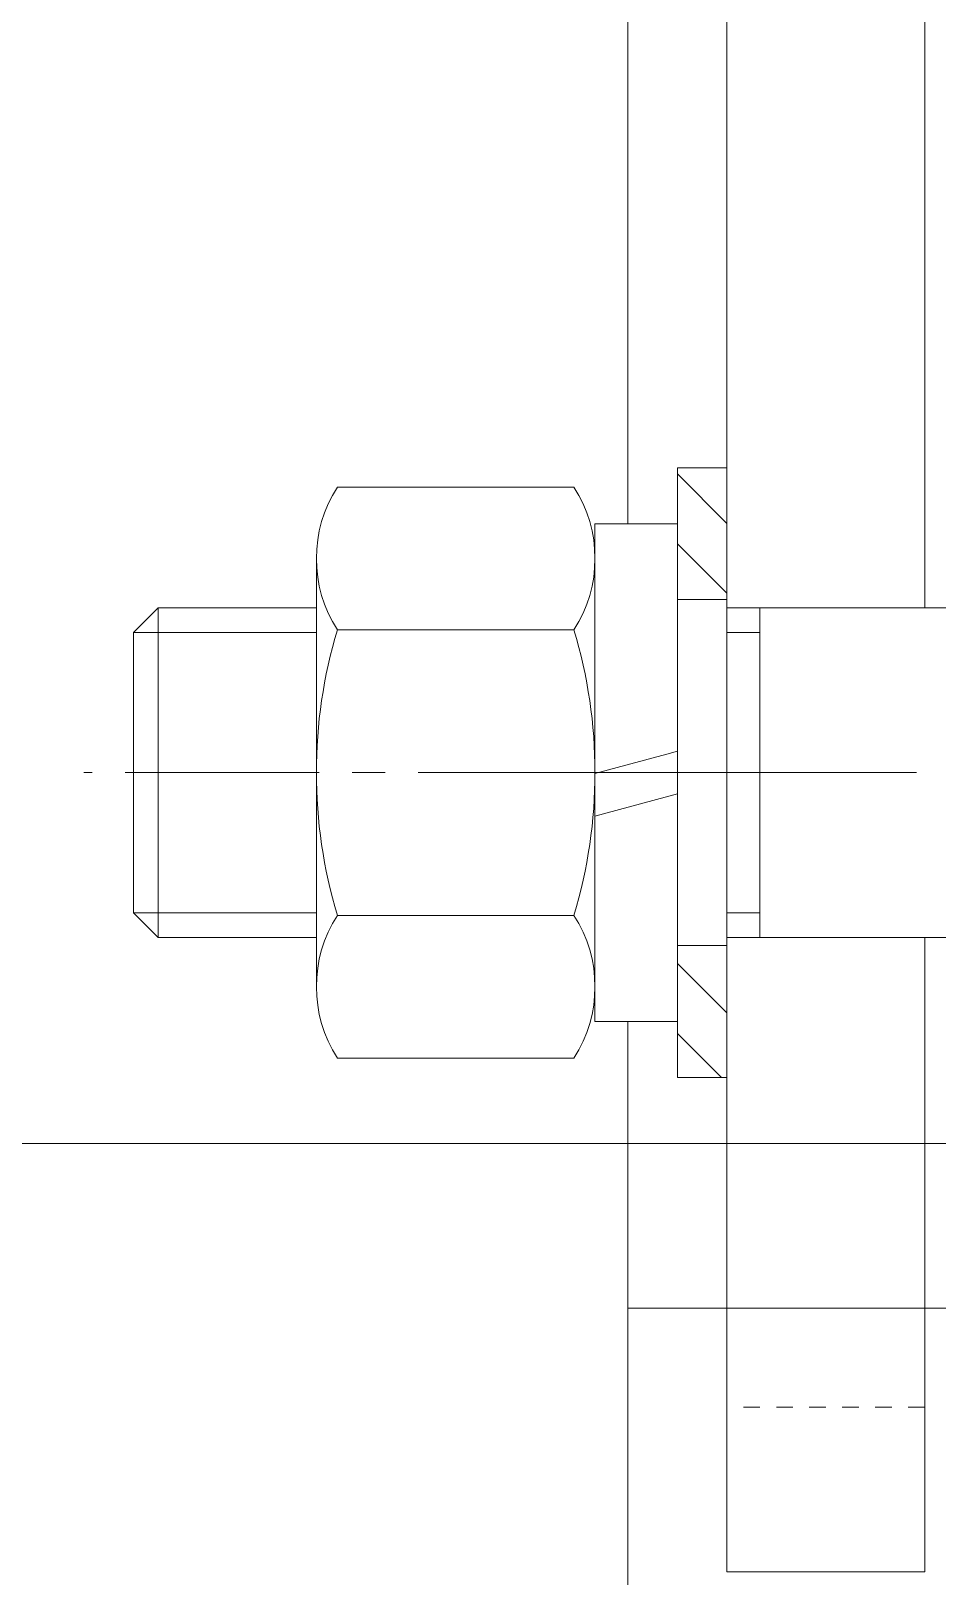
# Model space of a CAD drawing. Header units: millimetres. Extents: x -50460 to 50460, y -35640 to 35640.
# Drawn here: x -33391 to -33336, y 21138.2 to 21231.9 of the extents above; entities that cross this region are included whole.
import ezdxf

# ---------------------------------------------------------------- set-up
doc = ezdxf.new("R2010")
doc.units = ezdxf.units.MM
doc.set_wipeout_variables(frame=1)
doc.linetypes.add('点画线', pattern=[18, 12, -2, 2, -2])
doc.linetypes.add('虚线', pattern=[2, 1, -1])
for name, color, linetype, lineweight in [('CONV', 4, 'Continuous', 18), ('EB0', 7, 'Continuous', 15), ('EB0_1', 7, 'Continuous', 15), ('中心线层', 1, '点画线', 18), ('剖面线层', 6, 'Continuous', 18), ('实线', 7, 'Continuous', 15), ('尺寸线层', 4, 'Continuous', 18), ('粗实线层', 7, 'Continuous', 15), ('粗实线层_1', 7, 'Continuous', 15), ('细实线层', 3, 'Continuous', 18), ('虚线层', 100, '虚线', 18)]:
    doc.layers.add(name, color=color, linetype=linetype, lineweight=lineweight)
pattern_1 = [(135.0000000000022, (0, 0), (-2.121320343559559, -2.121320343559726), [])]

# ---------------------------------------------------------------- blocks, each defined once
blk = doc.blocks.new('*X2')
at = {"layer": 'CONV'}
blk.add_line((5366.000168408413, 699.9997815148454), (2965.000163533114, 699.9997815148454), dxfattribs=at)
blk = doc.blocks.new('*X810')
at = {"layer": 'EB0_1'}
for p, q in [((2940.000000000015, 130.0000000000146), (2010.000000000247, 130.0000000000073)), ((2010.000000000247, 130.0000000000073), (2010, -124.9999999999927))]:
    blk.add_line(p, q, dxfattribs=at)
blk = doc.blocks.new('*X935')
at = {"layer": '粗实线层'}
for p, q in [((-12, -10), (-12, -177)), ((0, -177), (0, -10)), ((-12, -177), (-12, -187)), ((0, -187), (0, -177)), ((0, -187), (-12, -187))]:
    blk.add_line(p, q, dxfattribs=at)
at = {"layer": '虚线层'}
blk.add_line((0, -177), (-12, -177), dxfattribs=at)
blk = doc.blocks.new('*X933')
at = {"layer": '中心线层'}
blk.add_line((-95.28622955133324, -178), (-121.2862295513332, -178), dxfattribs=at)
at = {"layer": '粗实线层_1'}
blk.add_blockref('*X935', (-101, -39.5), dxfattribs=at)
blk = doc.blocks.new('*X940')
at = {"layer": 'EB0'}
for p, q in [((-140, 8.5), (-138.5, 10)), ((0, 10), (-138.5, 10)), ((-138.5, -10), (-138.5, 10)), ((-102, -10), (-102, 10)), ((-140, -8.5), (-140, 8.5)), ((-140, -8.5), (-138.5, -10)), ((0, -10), (-138.5, -10))]:
    blk.add_line(p, q, dxfattribs=at)
at = {"layer": '中心线层', "linetype": '点画线', "lineweight": 18}
blk.add_line((15.5, 0), (-143, 0), dxfattribs=at)
at = {"layer": '细实线层'}
for p, q in [((-102, 8.5), (-140, 8.5)), ((-102, -8.5), (-140, -8.5))]:
    blk.add_line(p, q, dxfattribs=at)
blk = doc.blocks.new('*X941')
at = {"layer": 'EB0'}
for p, q in [((-5, -15.09999999999854), (-5, 15.09999999999854)), ((0, 15.09999999999854), (-5, 15.09999999999854)), ((0, -15.09999999999854), (0, 15.09999999999854)), ((-0.6470476127578877, 1.120719340211508), (-5, -0.04565073664343799)), ((0, 1.294095225512137), (-0.6470476127578877, 1.120719340211508)), ((0, -1.294095225512137), (-5, -2.633841187667713)), ((0, -15.09999999999854), (-5, -15.09999999999854))]:
    blk.add_line(p, q, dxfattribs=at)
at = {"layer": '中心线层', "linetype": '点画线', "lineweight": 18}
blk.add_line((3, 0), (-8, 0), dxfattribs=at)
blk = doc.blocks.new('*X942')
at = {"layer": 'EB0'}
for p, q in [((-1.277186767314561, 17.32050807568885), (-15.62281323269417, 17.32050807568885)), ((-16.89999999999418, 12.99038105676664), (-16.89999999999418, -12.99038105676664)), ((0, 12.99038105676664), (0, -12.99038105676664)), ((-15.62281323269417, 8.660254037844425), (-1.277186767314561, 8.660254037844425)), ((-15.62281323269417, -8.660254037844425), (-1.277186767314561, -8.660254037844425)), ((-1.277186767314561, -17.32050807568885), (-15.62281323269417, -17.32050807568885))]:
    blk.add_line(p, q, dxfattribs=at)
for centre, radius, start, end in [((-8.92105496226577, 12.99038105676664), 7.978945037741204, 147.1327677633638, 212.8672322363424), ((-7.97894503774296, 12.99038105676664), 7.978945037741216, 327.1327677633636, 32.86723223634242), ((13.10000000000582, 0), 30.00000000000002, 163.2213451191095, 196.7786548810302), ((-30, 0), 30.00000000000002, 343.2213451191094, 16.77865488103013), ((-8.92105496226577, -12.99038105676664), 7.978945037741196, 147.1327677633638, 212.8672322363424), ((-7.97894503774296, -12.99038105676664), 7.978945037741204, 327.1327677633636, 32.86723223634237)]:
    blk.add_arc(centre, radius, start, end, dxfattribs=at)
at = {"layer": '中心线层', "linetype": '点画线', "lineweight": 18}
blk.add_line((1.277186767314561, 0), (-19.89999999999418, 0), dxfattribs=at)
blk = doc.blocks.new('*X943')
at = {"layer": '剖面线层', "linetype": 'Continuous', "lineweight": 18}
h = blk.add_hatch(dxfattribs=at)
h.set_pattern_fill('无图案', color=256, scale=3, angle=135.0000000000022, style=0, pattern_type=0)
h.set_pattern_definition(pattern_1)
edge = h.paths.add_edge_path(flags=0)
edge.add_line((0, 18.5), (0, 10.5))
edge.add_line((-3, 18.5), (0, 18.5))
edge.add_line((-3, 10.5), (-3, 18.5))
edge.add_line((0, 10.5), (-3, 10.5))
h = blk.add_hatch(dxfattribs=at)
h.set_pattern_fill('无图案', color=256, scale=3, angle=135.0000000000022, style=0, pattern_type=0)
h.set_pattern_definition(pattern_1)
edge = h.paths.add_edge_path(flags=0)
edge.add_line((0, -10.5), (0, -18.5))
edge.add_line((-3, -10.5), (0, -10.5))
edge.add_line((-3, -18.5), (-3, -10.5))
edge.add_line((0, -18.5), (-3, -18.5))
at = {"layer": 'EB0'}
for p, q in [((-3, -18.5), (-3, 18.5)), ((-3, 18.5), (0, 18.5)), ((0, 18.5), (0, -18.5)), ((-3, 10.5), (0, 10.5)), ((0, -10.5), (-3, -10.5)), ((0, -18.5), (-3, -18.5))]:
    blk.add_line(p, q, dxfattribs=at)
at = {"layer": '中心线层', "color": 1, "linetype": '点画线', "lineweight": 18}
blk.add_line((3, 0), (-6, 0), dxfattribs=at)
blk = doc.blocks.new('*X856')
at = {"layer": '粗实线层_1'}
blk.add_blockref('*X933', (983.9999999998981, -231.7838762924948), dxfattribs=at)
blk.add_wipeout([(834.9999999998983, -409.7838762924948), (834.9999999998983, -401.28387629249477), (834.9999999998983, -401.28387629249477), (836.4999999998983, -399.7838762924948), (836.4999999998983, -399.7838762924948), (880.9999999998983, -399.7838762924948), (880.9999999998983, -399.7838762924948), (893.4999999998983, -399.7838762924948), (893.4999999998983, -399.7838762924948), (974.9999999998981, -399.7838762924948), (974.9999999998981, -399.7838762924948), (974.9999999998981, -392.463368216806), (974.9999999998981, -392.463368216806), (986.2228132325837, -392.463368216806), (987.4999999998962, -396.7934952357281), (987.4985413846862, -396.64093608775573), (987.4941660723484, -396.48843271785745), (987.4868756625676, -396.3360408837139), (987.4766728208347, -396.18381630222666), (987.4635612774723, -396.0318146291469), (987.4475458262714, -395.8800914387268), (987.4286323227382, -395.72870220340116), (987.4068276819528, -395.57770227350517), (987.3821398760423, -395.42714685703754), (987.3545779312651, -395.2770909994761), (987.3241519247106, -395.12758956365184), (987.290872980615, -394.97869720969), (987.2547532662952, -394.83046837502604), (987.2158059876982, -394.68295725450184), (987.1740453845749, -394.5362177805517), (987.1294867252719, -394.3903036034834), (987.0821463011509, -394.24526807186294), (987.0320414206308, -394.10116421300944), (986.9791904028602, -393.95804471360765), (986.9236125710205, -393.8159619004444), (986.865328245259, -393.67496772127765), (986.8043587352608, -393.5351137258432), (986.7407263324583, -393.39645104700725), (986.6744543018791, -393.25903038207167), (986.6055668736421, -393.1229019742382), (986.5340892340971, -392.9881155942383), (986.4600475166166, -392.854720522137), (986.3834687920415, -392.7227655293142), (986.3043810587832, -392.5922988606343), (986.2228132325866, -392.463368216806), (987.4999999998983, -396.7934952357282), (987.4999999998983, -409.7838762924948), (987.4999999998983, -409.7838762924948), (987.4999999998983, -422.7742573492614), (986.2228132325866, -427.1043843681837), (986.3043810587832, -426.9754537243553), (986.3834687920415, -426.84498705567535), (986.4600475166167, -426.7130320628526), (986.5340892340971, -426.57963699075117), (986.6055668736421, -426.44485061075136), (986.6744543018792, -426.3087222029179), (986.7407263324583, -426.17130153798234), (986.804358735261, -426.0326388591464), (986.865328245259, -425.8927848637119), (986.9236125710205, -425.7517906845452), (986.9791904028602, -425.60970787138194), (987.0320414206308, -425.46658837198004), (987.0821463011509, -425.3224845131266), (987.1294867252719, -425.17744898150613), (987.1740453845749, -425.0315348044378), (987.2158059876982, -424.88479533048775), (987.2547532662952, -424.73728420996355), (987.2908729806152, -424.5890553752995), (987.3241519247106, -424.44016302133775), (987.3545779312651, -424.29066158551336), (987.3821398760424, -424.140605727952), (987.4068276819528, -423.9900503114844), (987.4286323227382, -423.8390503815883), (987.4475458262716, -423.68766114626266), (987.4635612774723, -423.5359379558427), (987.4766728208347, -423.38393628276293), (987.4868756625676, -423.23171170127563), (987.4941660723484, -423.0793198671321), (987.4985413846862, -422.9268164972338), (987.4999999998965, -422.7742573492614), (986.2228132325837, -427.1043843681836), (974.9999999998981, -427.1043843681836), (974.9999999998981, -427.1043843681836), (974.9999999998981, -419.78387629249477), (974.9999999998981, -419.78387629249477), (893.4999999998983, -419.78387629249477), (893.4999999998983, -419.78387629249477), (880.9999999998983, -419.78387629249477), (880.9999999998983, -419.78387629249477), (836.4999999998983, -419.78387629249477), (836.4999999998983, -419.78387629249477), (834.9999999998983, -418.28387629249477), (834.9999999998983, -418.28387629249477)]).dxf.layer = '粗实线层_1'
blk.add_blockref('*X940', (974.9999999998981, -409.7838762924948), dxfattribs=at)
blk.add_wipeout([(862.9999999998983, -409.78387629249494), (862.9999999998983, -394.6838762924964), (862.9999999998983, -394.6838762924964), (867.9999999998983, -394.6838762924964), (867.9999999998983, -394.6838762924964), (867.9999999998983, -408.4897810669828), (867.9999999998983, -408.4897810669828), (867.9999999998983, -409.78387629249494), (867.9999999998983, -409.78387629249494), (867.9999999998983, -411.0779715180071), (867.9999999998983, -411.0779715180071), (867.9999999998983, -424.8838762924935), (867.9999999998983, -424.8838762924935), (862.9999999998983, -424.8838762924935), (862.9999999998983, -424.8838762924935), (862.9999999998983, -412.41771748016265), (862.9999999998983, -412.41771748016265)]).dxf.layer = '粗实线层_1'
blk.add_blockref('*X941', (867.9999999998981, -409.7838762924948), dxfattribs=at)
for points in [[(867.9999999998983, -409.7838762924948), (867.9999999998983, -399.2838762924949), (867.9999999998983, -399.2838762924949), (867.9999999998983, -391.2838762924948), (867.9999999998983, -391.2838762924948), (870.9999999998984, -391.2838762924948), (870.9999999998984, -391.2838762924948), (870.9999999998984, -399.2838762924949), (870.9999999998984, -399.2838762924949), (870.9999999998984, -409.7838762924948), (870.9999999998984, -409.7838762924948), (870.9999999998984, -420.2838762924948), (870.9999999998984, -420.2838762924948), (870.9999999998984, -428.2838762924948), (870.9999999998984, -428.2838762924948), (867.9999999998983, -428.2838762924948), (867.9999999998983, -428.2838762924948), (867.9999999998983, -420.2838762924948), (867.9999999998983, -420.2838762924948)], [(846.099999999904, -409.7838762924948), (846.099999999904, -396.7934952357282), (847.3771867672011, -392.463368216806), (847.2956189410045, -392.5922988606343), (847.2165312077461, -392.7227655293143), (847.139952483171, -392.8547205221371), (847.0659107656907, -392.9881155942385), (846.9944331261455, -393.12290197423823), (846.9255456979084, -393.2590303820717), (846.8592736673295, -393.39645104700736), (846.7956412645267, -393.5351137258432), (846.7346717545288, -393.6749677212777), (846.6763874287672, -393.81596190044456), (846.6208095969273, -393.9580447136077), (846.567958579157, -394.1011642130096), (846.5178536986368, -394.245268071863), (846.4705132745156, -394.39030360348346), (846.4259546152128, -394.53621778055185), (846.3841940120893, -394.6829572545019), (846.3452467334926, -394.8304683750261), (846.3091270191725, -394.9786972096901), (846.2758480750771, -395.12758956365195), (846.2454220685225, -395.2770909994763), (846.2178601237451, -395.4271468570376), (846.1931723178348, -395.5777022735052), (846.1713676770495, -395.72870220340127), (846.1524541735162, -395.880091438727), (846.1364387223152, -396.031814629147), (846.1233271789529, -396.1838163022268), (846.11312433722, -396.33604088371396), (846.1058339274393, -396.4884327178575), (846.1014586151015, -396.6409360877559), (846.0999999998912, -396.79349523572824), (847.3771867672041, -392.463368216806), (861.7228132325836, -392.463368216806), (862.9999999998964, -396.79349523572824), (862.9985413846862, -396.6409360877558), (862.9941660723483, -396.48843271785745), (862.9868756625675, -396.3360408837139), (862.9766728208347, -396.1838163022267), (862.9635612774723, -396.0318146291469), (862.9475458262714, -395.88009143872694), (862.9286323227382, -395.7287022034012), (862.9068276819528, -395.5777022735051), (862.8821398760423, -395.42714685703754), (862.8545779312651, -395.2770909994762), (862.8241519247105, -395.1275895636519), (862.790872980615, -394.97869720969), (862.7547532662952, -394.83046837502604), (862.7158059876982, -394.6829572545019), (862.6740453845749, -394.5362177805518), (862.6294867252719, -394.3903036034834), (862.5821463011508, -394.24526807186294), (862.5320414206307, -394.10116421300955), (862.4791904028602, -393.95804471360765), (862.4236125710205, -393.81596190044445), (862.365328245259, -393.67496772127765), (862.3043587352608, -393.5351137258432), (862.2407263324582, -393.3964510470073), (862.1744543018791, -393.25903038207167), (862.105566873642, -393.12290197423823), (862.0340892340969, -392.9881155942384), (861.9600475166166, -392.85472052213703), (861.8834687920414, -392.7227655293142), (861.8043810587832, -392.59229886063423), (861.7228132325865, -392.463368216806), (862.9999999998981, -396.7934952357282), (862.9999999998981, -409.7838762924948), (862.9999999998981, -409.7838762924948), (862.9999999998981, -422.7742573492615), (861.7228132325866, -427.1043843681837), (861.8043810587832, -426.97545372435536), (861.8834687920414, -426.84498705567535), (861.9600475166167, -426.71303206285256), (862.034089234097, -426.57963699075117), (862.105566873642, -426.4448506107514), (862.1744543018792, -426.3087222029179), (862.2407263324582, -426.17130153798234), (862.304358735261, -426.03263885914646), (862.365328245259, -425.89278486371194), (862.4236125710205, -425.75179068454514), (862.4791904028604, -425.60970787138194), (862.5320414206307, -425.46658837198004), (862.5821463011508, -425.32248451312665), (862.6294867252719, -425.17744898150613), (862.6740453845749, -425.0315348044378), (862.7158059876983, -424.88479533048775), (862.7547532662952, -424.7372842099635), (862.7908729806151, -424.5890553752995), (862.8241519247106, -424.4401630213377), (862.8545779312652, -424.29066158551336), (862.8821398760425, -424.14060572795205), (862.9068276819528, -423.9900503114845), (862.9286323227382, -423.8390503815884), (862.9475458262715, -423.68766114626266), (862.9635612774723, -423.53593795584266), (862.9766728208347, -423.3839362827629), (862.9868756625675, -423.2317117012757), (862.9941660723483, -423.07931986713214), (862.9985413846862, -422.9268164972338), (862.9999999998964, -422.77425734926135), (861.7228132325836, -427.10438436818373), (847.3771867672041, -427.10438436818373), (846.0999999998911, -422.7742573492615), (846.1014586151015, -422.926816497234), (846.1058339274392, -423.07931986713226), (846.1131243372199, -423.2317117012758), (846.1233271789528, -423.38393628276305), (846.1364387223151, -423.5359379558428), (846.152454173516, -423.6876611462628), (846.1713676770494, -423.8390503815885), (846.1931723178346, -423.9900503114846), (846.217860123745, -424.14060572795216), (846.2454220685225, -424.29066158551365), (846.275848075077, -424.44016302133787), (846.3091270191725, -424.5890553752998), (846.3452467334924, -424.7372842099638), (846.3841940120892, -424.88479533048786), (846.4259546152127, -425.031534804438), (846.4705132745155, -425.17744898150636), (846.5178536986367, -425.3224845131268), (846.5679585791569, -425.4665883719802), (846.6208095969272, -425.6097078713821), (846.6763874287672, -425.7517906845453), (846.7346717545287, -425.8927848637121), (846.7956412645267, -426.0326388591466), (846.8592736673293, -426.1713015379825), (846.9255456979084, -426.3087222029181), (846.9944331261454, -426.44485061075153), (847.0659107656907, -426.5796369907514), (847.139952483171, -426.7130320628528), (847.216531207746, -426.8449870556756), (847.2956189410045, -426.9754537243556), (847.377186767201, -427.1043843681838), (846.099999999904, -422.7742573492615)]]:
    blk.add_wipeout(points).dxf.layer = '粗实线层_1'
for name, p in [('*X943', (870.9999999998981, -409.7838762924948)), ('*X942', (862.9999999998981, -409.7838762924948))]:
    blk.add_blockref(name, p, dxfattribs=at)
blk = doc.blocks.new('*X805')
at = {"layer": 'EB0'}
for p, q in [((-649.9999999998981, 6477.499527608143), (-649.9999999999709, 377.499527607255)), ((-649.9999999999709, 407.4995276072768), (-189.9999333442393, 407.4995276072659)), ((-209.999933344734, 377.4995276072768), (-649.9999999999709, 377.4995276072768))]:
    blk.add_line(p, q, dxfattribs=at)
at = {"layer": '尺寸线层'}
blk.add_blockref('*X810', (-2659.999999999949, 247.4995276072477), dxfattribs=at)
blk.add_blockref('*X856', (-1514.999999999978, 819.7834044954434), dxfattribs=at)

msp = doc.modelspace()

# ---------------------------------------------------------------- block references
at = {"layer": '实线'}
msp.add_blockref('*X2', (-38444.74234082188, 20464.44470775311), dxfattribs=at)

# ---------------------------------------------------------------- next in the draw order: block references
at = {"layer": '尺寸线层'}
msp.add_blockref('*X805', (-32704.74217485111, 20776.94507927555), dxfattribs=at)

doc.saveas('drawing.dxf')
